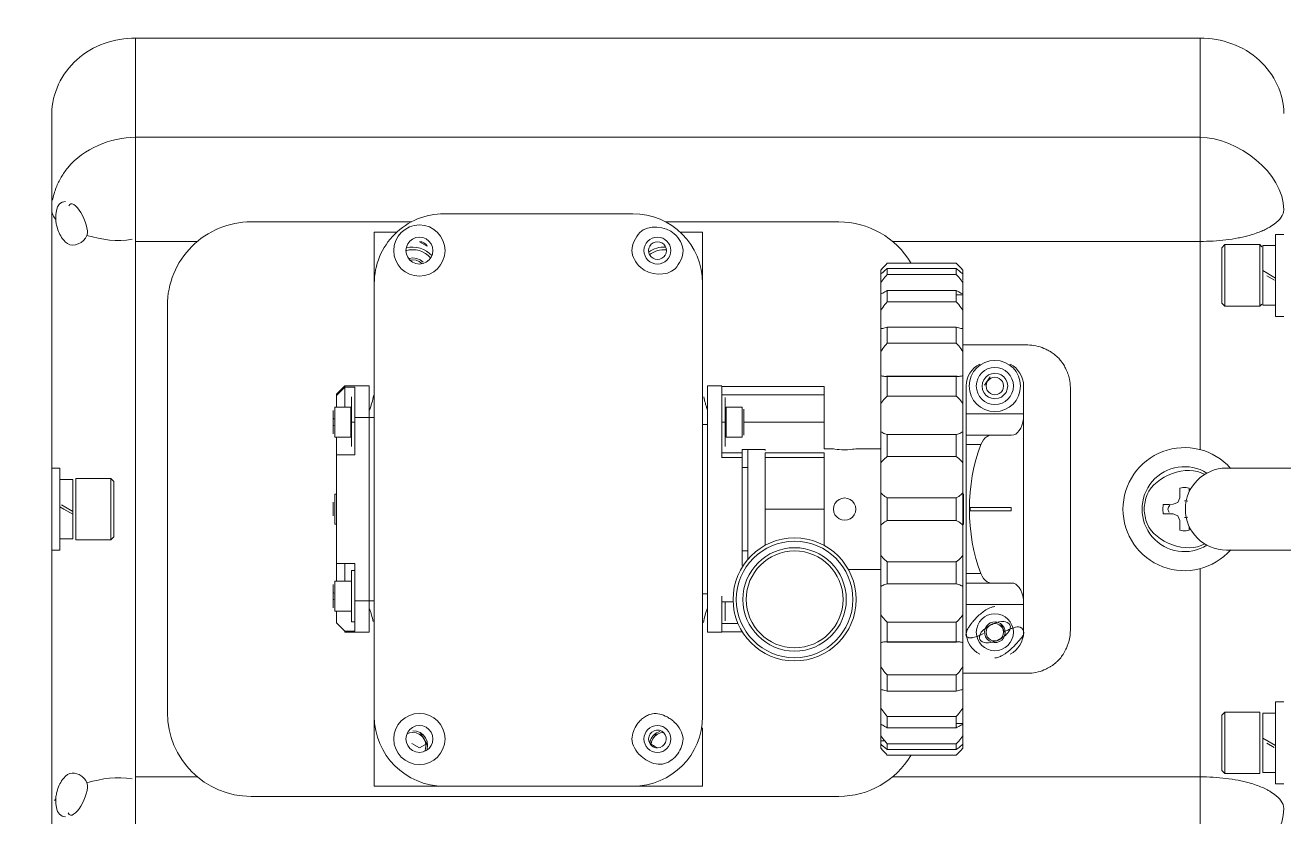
# Model space of a CAD drawing. Header units: centimetres. Extents: x 405464 to 563355, y 50011 to 66875.
# Drawn here: x 512068.61 to 512088.08, y 53197.61 to 53209.86 of the extents above; entities that cross this region are included whole.
import ezdxf

# ---------------------------------------------------------------- set-up
doc = ezdxf.new("R2010")
doc.units = ezdxf.units.CM
doc.linetypes.add('DASHED2', pattern=[9.525, 6.35, -3.175])
doc.layers.get('0').update_dxf_attribs({"lineweight": 9})
doc.layers.add('0-KRCN-MİMARİ-220526', color=8, linetype='Continuous', lineweight=9)
doc.layers.add('03__ASM_ALL_CURVES', color=7, linetype='Continuous')
doc.layers.add('DV_alçıpanel_duvar_yeni', color=1, linetype='Continuous', lineweight=20, true_color=0xff0000)

# ---------------------------------------------------------------- blocks, each defined once
blk = doc.blocks.new('A$C64829d13')
at = {"color": 8, "linetype": 'Continuous'}
for p, q in [((152.9426, 88.5198), (152.9426, 89.3474)), ((155.0837, 89.3474), (155.0837, 87.4526)), ((155.2521, 87.6041), (155.2521, 89.1959)), ((155.2466, 88.9859), (155.2441, 88.9828)), ((152.8007, 88.9685), (152.7933, 88.9734)), ((153.669, 88.9778), (154.8511, 88.9778)), ((153.9431, 88.9572), (154.6035, 88.9572)), ((153.9431, 88.9572), (153.9431, 88.84)), ((154.6035, 87.8428), (154.6035, 88.9572)), ((152.7742, 88.9526), (152.7907, 88.9526)), ((152.7907, 88.9526), (152.7907, 88.7875)), ((152.8164, 88.93), (152.7907, 88.93)), ((152.8164, 88.8101), (152.8164, 88.93)), ((152.8928, 88.932), (152.8226, 88.932)), ((152.8226, 88.932), (152.8226, 88.8081)), ((152.899, 88.9258), (152.8928, 88.932)), ((152.8928, 88.932), (152.8928, 88.8081)), ((152.9426, 88.9385), (153.5609, 88.9385)), ((154.9592, 88.9385), (155.0837, 88.9385)), ((152.899, 88.9258), (152.899, 88.8143)), ((152.8085, 88.8707), (152.7936, 88.8793)), ((153.4197, 88.881), (153.4237, 88.8852)), ((153.4197, 88.8328), (153.4197, 88.881)), ((153.4237, 88.8852), (153.4304, 88.8923)), ((153.4292, 88.8807), (153.4274, 88.8792)), ((153.4329, 88.8838), (153.4292, 88.8807)), ((153.4304, 88.8923), (153.4329, 88.8948)), ((153.5716, 88.8948), (153.4329, 88.8948)), ((153.4329, 88.8838), (153.5716, 88.8838)), ((153.4329, 88.872), (153.4329, 88.8838)), ((153.5716, 88.8948), (153.574, 88.8923)), ((153.5716, 88.8838), (153.5764, 88.8798)), ((153.5716, 88.872), (153.5716, 88.8838)), ((153.5764, 88.8798), (153.5786, 88.8779)), ((153.5808, 88.8852), (153.5848, 88.881)), ((153.5848, 88.8813), (153.5848, 88.873)), ((154.0284, 88.8792), (154.0339, 88.8802)), ((154.4961, 88.8751), (154.497, 88.8827)), ((154.5127, 88.8802), (154.4972, 88.8712)), ((154.4996, 88.8755), (154.5007, 88.8826)), ((154.5007, 88.8826), (154.5025, 88.8871)), ((154.5281, 88.8712), (154.5127, 88.8802)), ((152.7907, 88.8753), (152.8164, 88.8604)), ((153.4217, 88.8745), (153.4197, 88.873)), ((153.4197, 88.8562), (153.4216, 88.8587)), ((153.4216, 88.8587), (153.4258, 88.8639)), ((153.4236, 88.876), (153.4217, 88.8745)), ((153.4251, 88.8773), (153.4236, 88.876)), ((153.4274, 88.8792), (153.4251, 88.8773)), ((153.4258, 88.8639), (153.4281, 88.8665)), ((153.4281, 88.8665), (153.4329, 88.872)), ((153.5716, 88.872), (153.4329, 88.872)), ((153.574, 88.8692), (153.5716, 88.872)), ((153.5768, 88.8661), (153.574, 88.8692)), ((153.5848, 88.8661), (153.5768, 88.8661)), ((153.5786, 88.8779), (153.5828, 88.8745)), ((153.5828, 88.8745), (153.5848, 88.873)), ((153.5848, 88.8562), (153.5828, 88.8587)), ((153.5848, 88.873), (153.5848, 88.8562)), ((153.5848, 88.8562), (153.5848, 88.4325)), ((154.0392, 88.8569), (154.0338, 88.8528)), ((154.0484, 88.8722), (154.0358, 88.8499)), ((154.0421, 88.8549), (154.036, 88.85)), ((154.0433, 88.8623), (154.0392, 88.8569)), ((154.0459, 88.8684), (154.0433, 88.8623)), ((154.0465, 88.8728), (154.0459, 88.8684)), ((154.0468, 88.8727), (154.0493, 88.8712)), ((154.4961, 88.8751), (154.5113, 88.8495)), ((154.5007, 88.8684), (154.4996, 88.8755)), ((154.5051, 88.8542), (154.5002, 88.8603)), ((154.5032, 88.8622), (154.5007, 88.8684)), ((154.5075, 88.8568), (154.5032, 88.8622)), ((154.5113, 88.8495), (154.5051, 88.8542)), ((154.5387, 88.8694), (154.5397, 88.8623)), ((154.5397, 88.8623), (154.5387, 88.8552)), ((153.4197, 88.8003), (153.4197, 88.8328)), ((153.4329, 88.8309), (153.4197, 88.8309)), ((153.4281, 88.837), (153.4308, 88.8386)), ((153.4308, 88.8386), (153.4329, 88.84)), ((153.4329, 88.84), (153.5716, 88.84)), ((153.4329, 88.84), (153.4329, 88.817)), ((153.574, 88.8384), (153.5716, 88.84)), ((153.5716, 88.84), (153.5716, 88.817)), ((153.5848, 88.8328), (153.5828, 88.8336)), ((154.0275, 88.8502), (154.0208, 88.8492)), ((154.0338, 88.8528), (154.0275, 88.8502)), ((154.036, 88.85), (154.0291, 88.847)), ((154.5184, 88.8467), (154.5113, 88.8495)), ((154.526, 88.8457), (154.5184, 88.8467)), ((154.526, 88.8492), (154.5192, 88.8501)), ((154.5327, 88.8502), (154.526, 88.8492)), ((154.5375, 88.8522), (154.5327, 88.8502)), ((152.8164, 88.8101), (152.7907, 88.8101)), ((152.8928, 88.8081), (152.8226, 88.8081)), ((152.899, 88.8143), (152.8928, 88.8081)), ((153.4329, 88.817), (153.4304, 88.8142)), ((153.5716, 88.817), (153.4329, 88.817)), ((153.5716, 88.817), (153.574, 88.8142)), ((153.9431, 87.8428), (153.9431, 88.8169)), ((155.0195, 87.9906), (155.0195, 88.8094)), ((152.7742, 88.7875), (152.7907, 88.7875)), ((153.4216, 88.8031), (153.4197, 88.8003)), ((153.4197, 88.6686), (153.4197, 88.8003)), ((153.4329, 88.7661), (153.5716, 88.7661)), ((153.4329, 88.7336), (153.4329, 88.7661)), ((153.5716, 88.7661), (153.5716, 88.7336)), ((153.2893, 88.7302), (153.4197, 88.7302)), ((153.4305, 88.731), (153.4329, 88.7336)), ((153.5716, 88.7336), (153.4329, 88.7336)), ((153.3405, 88.6944), (153.3347, 88.6909)), ((153.3465, 88.6629), (153.3507, 88.6646)), ((153.3598, 88.6646), (153.364, 88.6629)), ((153.3722, 88.6524), (153.3729, 88.6476)), ((153.3961, 88.6575), (153.3913, 88.656)), ((153.4003, 88.6584), (153.3961, 88.6575)), ((153.4056, 88.6589), (153.403, 88.6588)), ((153.4197, 88.6686), (153.4197, 88.6124)), ((153.4274, 88.6671), (153.4291, 88.6671)), ((153.5754, 88.6671), (153.4291, 88.6671)), ((153.4329, 88.6673), (153.5716, 88.6673)), ((153.4329, 88.6673), (153.4329, 88.6275)), ((153.5716, 88.6673), (153.5716, 88.6275)), ((153.2034, 88.6443), (153.2034, 88.1557)), ((153.2975, 88.1523), (153.2975, 88.6476)), ((153.3076, 88.6365), (153.3107, 88.6369)), ((153.3107, 88.6369), (153.314, 88.6377)), ((153.314, 88.6377), (153.3193, 88.6393)), ((153.3345, 88.6491), (153.3437, 88.6304)), ((153.3366, 88.6385), (153.3348, 88.6439)), ((153.3398, 88.6338), (153.3366, 88.6385)), ((153.3384, 88.6429), (153.3377, 88.6476)), ((153.3438, 88.6303), (153.3398, 88.6338)), ((153.3487, 88.6279), (153.3438, 88.6303)), ((153.3508, 88.6307), (153.3466, 88.6324)), ((153.3641, 88.6324), (153.3599, 88.6307)), ((153.4131, 88.5486), (153.4131, 88.6476)), ((153.5716, 88.6275), (153.4329, 88.6275)), ((153.9041, 88.6465), (153.8633, 88.6465)), ((153.8717, 88.63), (153.9041, 88.63)), ((153.9041, 88.6476), (153.9332, 88.6476)), ((153.9041, 88.5864), (153.9041, 88.6465)), ((153.9332, 88.1523), (153.9332, 88.6476)), ((154.6134, 88.6476), (154.6629, 88.6476)), ((154.6134, 88.6476), (154.6134, 88.1523)), ((154.6424, 88.6452), (154.6629, 88.6452)), ((154.6424, 88.5091), (154.6424, 88.6452)), ((154.649, 88.6267), (154.6424, 88.6267)), ((154.649, 88.6267), (154.649, 88.5236)), ((154.6629, 88.6456), (154.6629, 88.6476)), ((154.6794, 88.6285), (154.6629, 88.6452)), ((154.6794, 88.6285), (154.6794, 88.6054)), ((153.4216, 88.6151), (153.4197, 88.6124)), ((153.4197, 88.1876), (153.4197, 88.6124)), ((153.8975, 88.5855), (153.8975, 88.6244)), ((154.683, 88.6054), (154.6505, 88.6054)), ((154.683, 88.5449), (154.683, 88.6054)), ((153.4131, 88.5915), (153.2975, 88.5915)), ((153.9041, 88.5864), (153.8816, 88.5864)), ((153.9041, 88.5752), (153.9041, 88.5864)), ((154.6035, 88.5846), (154.6424, 88.5846)), ((154.6847, 88.5812), (154.686, 88.5841)), ((154.686, 88.5987), (154.686, 88.5516)), ((153.4216, 88.5545), (153.4197, 88.5558)), ((153.4329, 88.5502), (153.5716, 88.5502)), ((153.4329, 88.5059), (153.4329, 88.5502)), ((153.5716, 88.5502), (153.5716, 88.5059)), ((153.9431, 88.5701), (153.9332, 88.5701)), ((154.686, 88.5662), (154.6847, 88.5691)), ((153.3216, 88.5486), (153.363, 88.5486)), ((153.363, 88.5486), (153.4131, 88.5486)), ((153.4131, 88.5298), (153.3835, 88.5298)), ((153.4131, 88.5486), (153.4131, 88.5298)), ((153.4131, 88.5298), (153.4131, 88.2702)), ((154.683, 88.5449), (154.6505, 88.5449)), ((154.6629, 88.5091), (154.6629, 88.5449)), ((154.6794, 88.5449), (154.6794, 88.5091)), ((153.4305, 88.504), (153.4329, 88.5059)), ((153.5716, 88.5059), (153.4329, 88.5059)), ((153.5848, 88.5213), (153.6501, 88.5213)), ((153.8523, 88.2798), (153.8523, 88.5013)), ((153.8638, 88.2964), (153.8638, 88.5132)), ((154.649, 88.5236), (154.6424, 88.5236)), ((154.6794, 88.5091), (154.6424, 88.5091)), ((154.6794, 88.5091), (154.6794, 88.2551)), ((152.3944, 88.4825), (152.8897, 88.4825)), ((153.8638, 88.484), (153.8523, 88.484)), ((155.2356, 88.4825), (155.2521, 88.4825)), ((155.2356, 88.3174), (155.2356, 88.4825)), ((153.6987, 88.4732), (153.6987, 88.2868)), ((153.8176, 88.4732), (153.8176, 88.2868)), ((155.1273, 88.4557), (155.1335, 88.4619)), ((155.1273, 88.3443), (155.1273, 88.4557)), ((155.1335, 88.4619), (155.2037, 88.4619)), ((155.1335, 88.3381), (155.1335, 88.4619)), ((155.2037, 88.3381), (155.2037, 88.4619)), ((155.2356, 88.4599), (155.2098, 88.4599)), ((155.2098, 88.4599), (155.2098, 88.3401)), ((152.9644, 88.4345), (152.9646, 88.4425)), ((152.9801, 88.4431), (152.9832, 88.4425)), ((152.9832, 88.4425), (152.9835, 88.4316)), ((152.9835, 88.4316), (152.9836, 88.4227)), ((153.4181, 88.4309), (153.4181, 88.3691)), ((153.5848, 88.4325), (153.5848, 88.3675)), ((154.683, 88.4302), (154.6794, 88.4302)), ((154.683, 88.4302), (154.683, 88.3698)), ((152.9836, 88.4227), (152.9875, 88.4136)), ((152.9875, 88.4136), (152.9966, 88.4097)), ((152.9966, 88.4097), (153.0066, 88.4095)), ((153.0066, 88.4095), (153.0165, 88.4093)), ((153.3223, 88.4033), (153.4048, 88.4033)), ((153.3223, 88.3967), (153.3223, 88.4033)), ((153.4048, 88.4033), (153.4048, 88.3967)), ((153.4329, 88.423), (153.5716, 88.423)), ((153.4329, 88.377), (153.4329, 88.423)), ((153.5716, 88.377), (153.5716, 88.423)), ((153.6799, 88.4), (153.679, 88.394)), ((153.8176, 88.4), (153.6987, 88.4)), ((154.686, 88.4138), (154.686, 88.3862)), ((155.2277, 88.4), (155.2098, 88.4103)), ((155.2098, 88.4046), (155.2178, 88.4)), ((155.2178, 88.4), (155.2327, 88.3914)), ((155.2356, 88.3954), (155.2277, 88.4)), ((152.9836, 88.3773), (152.9835, 88.3673)), ((152.9875, 88.3864), (152.9836, 88.3773)), ((152.9966, 88.3903), (152.9875, 88.3864)), ((153.0055, 88.3904), (152.9966, 88.3903)), ((153.0165, 88.3907), (153.0055, 88.3904)), ((153.017, 88.3938), (153.0165, 88.3907)), ((153.4048, 88.3967), (153.3223, 88.3967)), ((153.5716, 88.377), (153.4329, 88.377)), ((152.9646, 88.3575), (152.9644, 88.3655)), ((152.9677, 88.3569), (152.9646, 88.3575)), ((152.9835, 88.3673), (152.9832, 88.3575)), ((153.5848, 88.3675), (153.5848, 88.1876)), ((154.683, 88.3698), (154.6794, 88.3698)), ((155.1273, 88.3443), (155.1335, 88.3381)), ((155.1335, 88.3381), (155.2037, 88.3381)), ((155.2356, 88.3401), (155.2098, 88.3401)), ((152.3944, 88.3174), (152.8897, 88.3174)), ((153.4217, 88.3044), (153.4197, 88.3069)), ((153.4237, 88.3021), (153.4217, 88.3044)), ((153.8523, 88.316), (153.8638, 88.316)), ((155.2356, 88.3174), (155.2521, 88.3174)), ((152.9426, 87.4526), (152.9426, 88.2802)), ((153.4329, 88.2941), (153.5716, 88.2941)), ((153.4329, 88.2498), (153.4329, 88.2941)), ((153.5716, 88.2941), (153.5716, 88.2498)), ((153.5848, 88.2787), (153.635, 88.2787)), ((153.6462, 88.2802), (153.6517, 88.2806)), ((153.6517, 88.2806), (153.6575, 88.2807)), ((153.6575, 88.2807), (153.6633, 88.2806)), ((153.6726, 88.2798), (153.6769, 88.2792)), ((153.6769, 88.2792), (153.6799, 88.2787)), ((153.6799, 88.2787), (153.6987, 88.2787)), ((153.8176, 88.2964), (153.6987, 88.2964)), ((153.6987, 88.2868), (153.8176, 88.2868)), ((153.6987, 88.2787), (153.6987, 88.1535)), ((153.8176, 88.2819), (153.8176, 88.2798)), ((153.8638, 88.2798), (153.8176, 88.2798)), ((153.8638, 88.2964), (153.9041, 88.2964)), ((153.8638, 88.2964), (153.8638, 88.2868)), ((153.9041, 88.2868), (153.8638, 88.2868)), ((153.8638, 88.2798), (153.8638, 88.2868)), ((153.8975, 88.1755), (153.8975, 88.2742)), ((153.9041, 88.2965), (153.9041, 88.2868)), ((153.9041, 88.1535), (153.9041, 88.2868)), ((154.6424, 88.2909), (154.6794, 88.2909)), ((154.6424, 88.1548), (154.6424, 88.2909)), ((154.649, 88.2741), (154.649, 88.1738)), ((153.3216, 88.2514), (153.4131, 88.2514)), ((153.3835, 88.2702), (153.4131, 88.2702)), ((153.4131, 88.2702), (153.4131, 88.2514)), ((153.4131, 88.1523), (153.4131, 88.2514)), ((153.4304, 88.2492), (153.4329, 88.2498)), ((153.5716, 88.2498), (153.4329, 88.2498)), ((153.8605, 88.2511), (153.8605, 88.1986)), ((153.8635, 88.2551), (153.896, 88.2551)), ((153.8635, 88.2551), (153.8635, 88.1946)), ((153.896, 88.1946), (153.896, 88.2551)), ((154.683, 88.2551), (154.6505, 88.2551)), ((154.6505, 88.2551), (154.6505, 88.1946)), ((154.683, 88.1946), (154.683, 88.2551)), ((154.686, 88.2484), (154.686, 88.2013)), ((153.4197, 88.2442), (153.4216, 88.2455)), ((153.6987, 88.2248), (153.8605, 88.2248)), ((153.896, 88.2248), (153.9041, 88.2248)), ((153.9332, 88.2299), (153.9431, 88.2299)), ((154.6424, 88.2248), (154.6505, 88.2248)), ((154.6847, 88.2309), (154.686, 88.2338)), ((153.2975, 88.2085), (153.4131, 88.2085)), ((154.6035, 88.2154), (154.6134, 88.2154)), ((154.6424, 88.2154), (154.6134, 88.2154)), ((154.686, 88.2159), (154.6847, 88.2188)), ((153.3422, 88.1746), (153.3483, 88.1771)), ((153.3483, 88.1771), (153.3553, 88.1781)), ((153.3553, 88.1781), (153.3623, 88.1771)), ((153.3736, 88.1705), (153.3776, 88.1653)), ((153.4197, 88.1876), (153.4197, 88.131)), ((153.4304, 88.1748), (153.4329, 88.1725)), ((153.4329, 88.1725), (153.5716, 88.1725)), ((153.4329, 88.1725), (153.4329, 88.1327)), ((153.5716, 88.1327), (153.5716, 88.1725)), ((153.5848, 88.1876), (153.5848, 88.1314)), ((153.8635, 88.1946), (153.896, 88.1946)), ((154.683, 88.1946), (154.6505, 88.1946)), ((154.6629, 88.1523), (154.6629, 88.1946)), ((154.6794, 88.1715), (154.6629, 88.1548)), ((154.6794, 88.1946), (154.6794, 88.1715)), ((154.6794, 88.1715), (154.6794, 88.1689)), ((153.333, 88.1394), (153.3305, 88.1456)), ((153.3384, 88.1476), (153.3377, 88.1523)), ((153.3598, 88.1693), (153.364, 88.1676)), ((153.3761, 88.1509), (153.3645, 88.1336)), ((153.3722, 88.1571), (153.3729, 88.1523)), ((153.3776, 88.1653), (153.3802, 88.1591)), ((153.9041, 88.17), (153.6987, 88.17)), ((153.6987, 88.1535), (153.9041, 88.1535)), ((153.9041, 88.1523), (153.9332, 88.1523)), ((154.6134, 88.1523), (154.6629, 88.1523)), ((154.6629, 88.1548), (154.6424, 88.1548)), ((154.6794, 88.1689), (154.6629, 88.1523)), ((153.3508, 88.1354), (153.3466, 88.1371)), ((153.3553, 88.1266), (153.3483, 88.1276)), ((153.3623, 88.1276), (153.3553, 88.1266)), ((153.3684, 88.1301), (153.3623, 88.1276)), ((153.4211, 88.1319), (153.4197, 88.1314)), ((153.4197, 87.9997), (153.4197, 88.131)), ((153.5754, 88.1329), (153.4291, 88.1329)), ((153.5716, 88.1327), (153.4329, 88.1327)), ((153.5848, 88.1314), (153.5848, 87.919)), ((153.4197, 88.0698), (153.2893, 88.0698)), ((153.4216, 88.08), (153.4197, 88.0828)), ((153.4329, 88.0664), (153.5716, 88.0664)), ((153.4329, 88.0339), (153.4329, 88.0664)), ((153.5716, 88.0664), (153.5716, 88.0339)), ((153.4305, 88.0348), (153.4329, 88.0339)), ((153.5716, 88.0339), (153.4329, 88.0339)), ((152.7742, 88.0125), (152.7907, 88.0125)), ((152.7907, 88.0125), (152.7907, 87.8474)), ((153.4197, 87.9672), (153.4197, 87.9997)), ((152.8164, 87.9899), (152.7907, 87.9899)), ((152.8164, 87.87), (152.8164, 87.9899)), ((152.8185, 87.9878), (152.8226, 87.9919)), ((152.8928, 87.9919), (152.8226, 87.9919)), ((152.8226, 87.868), (152.8226, 87.9919)), ((152.899, 87.9857), (152.8928, 87.9919)), ((152.8928, 87.9919), (152.8928, 87.868)), ((152.899, 87.8742), (152.899, 87.9857)), ((153.4329, 87.9691), (153.4197, 87.9691)), ((153.4329, 87.983), (153.5716, 87.983)), ((153.4329, 87.983), (153.4329, 87.96)), ((153.5716, 87.983), (153.5716, 87.96)), ((153.4216, 87.9664), (153.4197, 87.9672)), ((153.4197, 87.9412), (153.4197, 87.9672)), ((153.5716, 87.96), (153.4329, 87.96)), ((153.5808, 87.9654), (153.5829, 87.9664)), ((153.5848, 87.9438), (153.5828, 87.9413)), ((153.5829, 87.9664), (153.5848, 87.9672)), ((152.7907, 87.9352), (152.8164, 87.9203)), ((152.8085, 87.9306), (152.7931, 87.9395)), ((153.4197, 87.919), (153.4197, 87.9404)), ((153.4197, 87.927), (153.4237, 87.9239)), ((153.4197, 87.919), (153.4237, 87.9148)), ((153.4197, 87.9184), (153.4197, 87.919)), ((153.4237, 87.9239), (153.4258, 87.9221)), ((153.4258, 87.9221), (153.4274, 87.9208)), ((153.4274, 87.9208), (153.4304, 87.9183)), ((153.4304, 87.9183), (153.4329, 87.9162)), ((153.4329, 87.928), (153.5716, 87.928)), ((153.4329, 87.9162), (153.4329, 87.928)), ((153.5716, 87.928), (153.5716, 87.9162)), ((153.5716, 87.9162), (153.5764, 87.9202)), ((153.5764, 87.9202), (153.5786, 87.9221)), ((153.5786, 87.9221), (153.5808, 87.9239)), ((153.5808, 87.9239), (153.5829, 87.9255)), ((153.5848, 87.919), (153.5808, 87.9147)), ((153.5829, 87.9255), (153.5848, 87.927)), ((153.4237, 87.9148), (153.4304, 87.9077)), ((153.4304, 87.9077), (153.4329, 87.9052)), ((153.5716, 87.9162), (153.4329, 87.9162)), ((153.4329, 87.9052), (153.5716, 87.9052)), ((153.574, 87.9077), (153.5716, 87.9052)), ((153.5808, 87.9147), (153.574, 87.9077)), ((154.5109, 87.8987), (154.5048, 87.9035)), ((154.5182, 87.8958), (154.5109, 87.8987)), ((154.5259, 87.8947), (154.5182, 87.8958)), ((154.526, 87.8983), (154.5192, 87.8992)), ((154.5317, 87.8991), (154.526, 87.8983)), ((152.8164, 87.87), (152.7907, 87.87)), ((152.8185, 87.8721), (152.8226, 87.868)), ((152.8928, 87.868), (152.8226, 87.868)), ((152.899, 87.8742), (152.8928, 87.868)), ((154.4856, 87.8799), (154.4866, 87.8871)), ((154.4866, 87.8728), (154.4856, 87.8799)), ((154.4891, 87.8665), (154.4866, 87.8728)), ((154.5127, 87.8621), (154.4972, 87.871)), ((152.7742, 87.8474), (152.7907, 87.8474)), ((153.5609, 87.8615), (152.9426, 87.8615)), ((153.9431, 87.8428), (153.9888, 87.8428)), ((154.5577, 87.8428), (154.6035, 87.8428)), ((155.0837, 87.8615), (154.9592, 87.8615)), ((152.8007, 87.8315), (152.7933, 87.8266)), ((154.0177, 87.8221), (153.669, 87.8221)), ((154.8511, 87.8221), (154.5288, 87.8221)), ((155.2442, 87.808), (155.2441, 87.8172)), ((154.4631, 87.8057), (154.0834, 87.8057)), ((152.9426, 87.6521), (155.0837, 87.6521)), ((155.0837, 87.4526), (152.9426, 87.4526))]:
    blk.add_line(p, q, dxfattribs=at)
for points in [[(155.2364, 89.0138), (155.2312, 89.0175), (155.2247, 89.0189)], [(155.2429, 89.0006), (155.2403, 89.008), (155.2364, 89.0138)], [(155.2441, 88.9828), (155.2442, 88.9921), (155.2429, 89.0006)], [(155.1815, 88.9503), (155.1835, 88.9461), (155.1861, 88.9424), (155.1894, 88.9391), (155.1931, 88.9364), (155.1972, 88.9341), (155.2016, 88.9325), (155.2062, 88.9314), (155.2109, 88.931)], [(153.574, 88.8923), (153.5787, 88.8875), (153.5808, 88.8852)], [(154.0181, 88.854), (154.0163, 88.859), (154.0161, 88.8642), (154.0174, 88.8692), (154.0201, 88.8736), (154.0239, 88.8771), (154.0284, 88.8792)], [(154.0339, 88.8802), (154.0369, 88.8799), (154.0397, 88.8792), (154.0424, 88.878), (154.0449, 88.8763), (154.0471, 88.8743), (154.0489, 88.8719)], [(154.0339, 88.8802), (154.0365, 88.8786), (154.039, 88.8772), (154.0417, 88.8757), (154.0443, 88.8741), (154.0468, 88.8727)], [(154.4856, 88.8623), (154.4866, 88.8694), (154.4891, 88.8756), (154.4933, 88.8812), (154.4988, 88.8855), (154.5054, 88.8883)], [(154.5054, 88.8883), (154.5125, 88.8894), (154.5197, 88.8884)], [(154.5197, 88.8884), (154.5263, 88.8857), (154.5319, 88.8813)], [(154.5319, 88.8813), (154.5362, 88.8757), (154.5387, 88.8694)], [(153.5828, 88.8587), (153.5808, 88.8613), (153.5786, 88.8639), (153.5768, 88.8661)], [(154.0302, 88.8448), (154.0253, 88.8466), (154.0211, 88.8498), (154.0181, 88.854)], [(154.0489, 88.8719), (154.0511, 88.8669), (154.0517, 88.8619), (154.0509, 88.8568), (154.0486, 88.8522), (154.0451, 88.8484), (154.0406, 88.8457)], [(154.0497, 88.87), (154.0495, 88.8683), (154.0467, 88.8611), (154.0421, 88.8549)], [(154.5056, 88.8362), (154.499, 88.8389), (154.4934, 88.8433), (154.4891, 88.8488), (154.4866, 88.8551), (154.4856, 88.8623)], [(154.5002, 88.8603), (154.4972, 88.8675), (154.4961, 88.8751)], [(154.5192, 88.8501), (154.5129, 88.8527), (154.5075, 88.8568)], [(154.5387, 88.8552), (154.5362, 88.8489), (154.532, 88.8434), (154.5265, 88.839), (154.5199, 88.8362)], [(153.4197, 88.8328), (153.4216, 88.8336), (153.4237, 88.8346), (153.4258, 88.8357), (153.4281, 88.837)], [(153.5828, 88.8336), (153.5808, 88.8346), (153.5786, 88.8358), (153.5763, 88.837), (153.574, 88.8384)], [(154.0406, 88.8457), (154.0355, 88.8445), (154.0302, 88.8448)], [(154.5199, 88.8362), (154.5128, 88.8352), (154.5056, 88.8362)], [(153.4304, 88.8142), (153.4281, 88.8114), (153.4258, 88.8086), (153.4237, 88.8058), (153.4216, 88.8031)], [(153.574, 88.8142), (153.5764, 88.8114), (153.5787, 88.8086), (153.5808, 88.8058), (153.5829, 88.8031), (153.5848, 88.8003)], [(153.4329, 88.7661), (153.4304, 88.7652), (153.4281, 88.7645), (153.4258, 88.7639), (153.4237, 88.7635), (153.4216, 88.7632), (153.4197, 88.7631)], [(153.5848, 88.7631), (153.5829, 88.7632), (153.5808, 88.7635), (153.5787, 88.7639), (153.5764, 88.7645), (153.574, 88.7652), (153.5716, 88.7661)], [(153.4197, 88.7172), (153.4217, 88.72), (153.4237, 88.7228), (153.4259, 88.7256), (153.4281, 88.7283), (153.4305, 88.731)], [(153.5716, 88.7336), (153.574, 88.731), (153.5763, 88.7283), (153.5786, 88.7256), (153.5808, 88.7228), (153.5828, 88.72), (153.5848, 88.7172)], [(153.3348, 88.6439), (153.3345, 88.6492), (153.3356, 88.6545), (153.338, 88.6593), (153.3416, 88.6633), (153.3461, 88.6663), (153.3512, 88.6681)], [(153.3377, 88.6476), (153.3384, 88.6524), (153.3401, 88.6565), (153.3429, 88.6601), (153.3465, 88.6629)], [(153.3507, 88.6646), (153.3552, 88.6652), (153.3598, 88.6646)], [(153.3512, 88.6681), (153.3566, 88.6685), (153.3619, 88.6674)], [(153.374, 88.6568), (153.3758, 88.6514), (153.3761, 88.6461), (153.375, 88.6408), (153.3726, 88.636), (153.369, 88.632), (153.3645, 88.629), (153.3594, 88.6272)], [(153.3619, 88.6674), (153.3668, 88.665), (153.3708, 88.6615), (153.374, 88.6568)], [(153.364, 88.6629), (153.3676, 88.6602), (153.3705, 88.6566), (153.3722, 88.6524)], [(153.4197, 88.6686), (153.4211, 88.6681), (153.4226, 88.6678), (153.4241, 88.6675), (153.4257, 88.6672), (153.4274, 88.6671)], [(153.4291, 88.6671), (153.4297, 88.6671), (153.4303, 88.6671), (153.431, 88.6671), (153.4316, 88.6672), (153.4322, 88.6672), (153.4329, 88.6673)], [(153.5754, 88.6671), (153.5748, 88.6671), (153.5741, 88.6671), (153.5735, 88.6671), (153.5729, 88.6672), (153.5722, 88.6672), (153.5716, 88.6673)], [(153.5848, 88.6686), (153.5834, 88.6681), (153.5819, 88.6678), (153.5804, 88.6675), (153.5788, 88.6672), (153.5771, 88.6671), (153.5754, 88.6671)], [(153.3466, 88.6324), (153.343, 88.6351), (153.3401, 88.6387), (153.3384, 88.6429)], [(153.3594, 88.6272), (153.354, 88.6268), (153.3487, 88.6279)], [(153.3599, 88.6307), (153.3554, 88.6301), (153.3508, 88.6307)], [(153.3729, 88.6476), (153.3722, 88.6429), (153.3705, 88.6388), (153.3677, 88.6352), (153.3641, 88.6324)], [(153.4329, 88.6275), (153.4304, 88.6252), (153.4281, 88.6227), (153.4258, 88.6203), (153.4237, 88.6177), (153.4216, 88.6151)], [(153.5716, 88.6275), (153.574, 88.6252), (153.5763, 88.6228), (153.5786, 88.6203), (153.5808, 88.6178), (153.5828, 88.6151), (153.5848, 88.6124)], [(153.4329, 88.5502), (153.4304, 88.5508), (153.4281, 88.5515), (153.4258, 88.5524), (153.4237, 88.5534), (153.4216, 88.5545)], [(153.5848, 88.5558), (153.5829, 88.5545), (153.5808, 88.5534), (153.5787, 88.5524), (153.5764, 88.5515), (153.574, 88.5508), (153.5716, 88.5502)], [(153.3835, 88.5298), (153.381, 88.5349), (153.3782, 88.5393), (153.3747, 88.5431), (153.371, 88.546), (153.3671, 88.5478), (153.363, 88.5486)], [(153.4197, 88.4931), (153.4217, 88.4956), (153.4237, 88.4979), (153.4259, 88.5), (153.4281, 88.5021), (153.4305, 88.504)], [(153.5716, 88.5059), (153.574, 88.504), (153.5763, 88.5021), (153.5786, 88.5), (153.5808, 88.4979), (153.5828, 88.4956), (153.5848, 88.4931)], [(152.9646, 88.4425), (152.9677, 88.4431), (152.9708, 88.4434), (152.9739, 88.4435), (152.977, 88.4434), (152.9801, 88.4431)], [(153.4329, 88.423), (153.4305, 88.4242), (153.4281, 88.4256), (153.4259, 88.4271), (153.4237, 88.4287), (153.4217, 88.4305), (153.4197, 88.4325)], [(153.5716, 88.423), (153.574, 88.4242), (153.5764, 88.4256), (153.5786, 88.4271), (153.5808, 88.4288), (153.5828, 88.4305), (153.5848, 88.4325)], [(153.0165, 88.4093), (153.017, 88.4062), (153.0174, 88.4031), (153.0175, 88.4), (153.0174, 88.3969), (153.017, 88.3938)], [(153.635, 88.4), (153.6358, 88.406), (153.638, 88.4112), (153.6416, 88.4159), (153.6463, 88.4195), (153.6517, 88.4217), (153.6575, 88.4225), (153.6633, 88.4216), (153.6687, 88.4194), (153.6733, 88.4158), (153.6769, 88.4112), (153.679, 88.406), (153.6799, 88.4)], [(153.679, 88.394), (153.6769, 88.3888), (153.6733, 88.3842), (153.6687, 88.3806), (153.6632, 88.3784), (153.6574, 88.3775), (153.6516, 88.3783), (153.6462, 88.3806), (153.6416, 88.3842), (153.638, 88.3888), (153.6358, 88.394), (153.635, 88.4)], [(153.4197, 88.3675), (153.4216, 88.3695), (153.4237, 88.3712), (153.4258, 88.3729), (153.4281, 88.3744), (153.4304, 88.3758), (153.4329, 88.377)], [(153.5848, 88.3675), (153.5828, 88.3695), (153.5808, 88.3712), (153.5786, 88.3729), (153.5764, 88.3744), (153.574, 88.3758), (153.5716, 88.377)], [(152.9832, 88.3575), (152.9801, 88.3569), (152.977, 88.3566), (152.9739, 88.3565), (152.9708, 88.3566), (152.9677, 88.3569)], [(153.4329, 88.2941), (153.4305, 88.296), (153.4281, 88.2979), (153.4259, 88.3), (153.4237, 88.3021)], [(153.5848, 88.3069), (153.5828, 88.3044), (153.5808, 88.3021), (153.5786, 88.3), (153.5763, 88.2979), (153.574, 88.296), (153.5716, 88.2941)], [(153.635, 88.2787), (153.638, 88.2792), (153.6416, 88.2797), (153.6462, 88.2802)], [(153.6633, 88.2806), (153.6687, 88.2802), (153.6726, 88.2798)], [(153.363, 88.2514), (153.3671, 88.2522), (153.371, 88.254), (153.3747, 88.2569), (153.3782, 88.2607), (153.381, 88.2651), (153.3835, 88.2702)], [(153.4216, 88.2455), (153.4237, 88.2466), (153.4258, 88.2476), (153.4281, 88.2485), (153.4304, 88.2492)], [(153.5716, 88.2498), (153.574, 88.2492), (153.5764, 88.2485), (153.5787, 88.2476), (153.5808, 88.2466), (153.5829, 88.2455), (153.5848, 88.2442)], [(153.3329, 88.1651), (153.337, 88.1704), (153.3422, 88.1746)], [(153.3623, 88.1771), (153.3683, 88.1746), (153.3736, 88.1705)], [(153.4197, 88.1876), (153.4216, 88.1849), (153.4237, 88.1823), (153.4258, 88.1797), (153.4281, 88.1773), (153.4304, 88.1748)], [(153.5716, 88.1725), (153.574, 88.1748), (153.5764, 88.1773), (153.5786, 88.1797), (153.5808, 88.1823), (153.5828, 88.1849), (153.5848, 88.1876)], [(153.3305, 88.1456), (153.3295, 88.1523), (153.3304, 88.1589), (153.3329, 88.1651)], [(153.3377, 88.1523), (153.3384, 88.1571), (153.3401, 88.1612), (153.3429, 88.1648), (153.3465, 88.1676), (153.3507, 88.1693)], [(153.3466, 88.1371), (153.343, 88.1398), (153.3401, 88.1434), (153.3384, 88.1476)], [(153.3507, 88.1693), (153.3552, 88.1699), (153.3598, 88.1693)], [(153.3729, 88.1523), (153.3722, 88.1476), (153.3705, 88.1435), (153.3677, 88.1399), (153.3641, 88.1371), (153.3599, 88.1354)], [(153.364, 88.1676), (153.3676, 88.1649), (153.3705, 88.1613), (153.3722, 88.1571)], [(153.3802, 88.1591), (153.3811, 88.1524), (153.3802, 88.1458), (153.3777, 88.1396)], [(153.3483, 88.1276), (153.3423, 88.1301), (153.3371, 88.1342), (153.333, 88.1394)], [(153.3599, 88.1354), (153.3554, 88.1348), (153.3508, 88.1354)], [(153.3777, 88.1396), (153.3736, 88.1343), (153.3684, 88.1301)], [(153.4291, 88.1329), (153.4274, 88.1329), (153.4257, 88.1328), (153.4241, 88.1325), (153.4226, 88.1322), (153.4211, 88.1319)], [(153.4329, 88.1327), (153.4322, 88.1328), (153.4316, 88.1328), (153.431, 88.1329), (153.4303, 88.1329), (153.4297, 88.1329), (153.4291, 88.1329)], [(153.5754, 88.1329), (153.5748, 88.1329), (153.5742, 88.1329), (153.5735, 88.1329), (153.5729, 88.1328), (153.5722, 88.1328), (153.5716, 88.1327)], [(153.5848, 88.1314), (153.5834, 88.1319), (153.5819, 88.1322), (153.5804, 88.1325), (153.5788, 88.1328), (153.5771, 88.1329), (153.5754, 88.1329)], [(153.4329, 88.0664), (153.4304, 88.069), (153.4281, 88.0717), (153.4258, 88.0745), (153.4237, 88.0772), (153.4216, 88.08)], [(153.5848, 88.0828), (153.5829, 88.08), (153.5808, 88.0772), (153.5787, 88.0745), (153.5764, 88.0717), (153.574, 88.069), (153.5716, 88.0664)], [(153.4197, 88.0369), (153.4217, 88.0368), (153.4237, 88.0365), (153.4259, 88.0361), (153.4281, 88.0355), (153.4305, 88.0348)], [(153.5716, 88.0339), (153.574, 88.0348), (153.5763, 88.0355), (153.5786, 88.0361), (153.5808, 88.0365), (153.5828, 88.0368), (153.5848, 88.0369)], [(153.4197, 87.9997), (153.4216, 87.9969), (153.4237, 87.9942), (153.4258, 87.9914), (153.4281, 87.9886), (153.4304, 87.9858), (153.4329, 87.983)], [(153.5848, 87.9997), (153.5828, 87.9969), (153.5808, 87.9941), (153.5786, 87.9913), (153.5763, 87.9885), (153.574, 87.9858), (153.5716, 87.983)], [(153.4329, 87.928), (153.4305, 87.9307), (153.4281, 87.9334), (153.4259, 87.9361), (153.4237, 87.9387), (153.4217, 87.9413), (153.4197, 87.9438)], [(153.4329, 87.96), (153.4304, 87.9616), (153.4281, 87.963), (153.4258, 87.9643), (153.4237, 87.9654), (153.4216, 87.9664)], [(153.5716, 87.96), (153.574, 87.9616), (153.5764, 87.963), (153.5787, 87.9643), (153.5808, 87.9654)], [(153.5828, 87.9413), (153.5808, 87.9387), (153.5786, 87.9361), (153.5763, 87.9334), (153.574, 87.9307), (153.5716, 87.928)], [(154.016, 87.8799), (154.0167, 87.8848), (154.0184, 87.8889), (154.0213, 87.8926), (154.0249, 87.8954), (154.0292, 87.8972)], [(154.0292, 87.8972), (154.0338, 87.8978), (154.0384, 87.8972)], [(154.0384, 87.8972), (154.0427, 87.8955), (154.0464, 87.8926), (154.0493, 87.889), (154.051, 87.8848), (154.0517, 87.8799)], [(154.4866, 87.8871), (154.4891, 87.8933), (154.4933, 87.8988), (154.4988, 87.9032), (154.5054, 87.906)], [(154.5054, 87.906), (154.5125, 87.907), (154.5197, 87.9061)], [(154.5192, 87.8992), (154.5129, 87.9017), (154.5075, 87.9058), (154.5071, 87.9062)], [(154.5197, 87.9061), (154.5263, 87.9033), (154.5319, 87.8989), (154.5362, 87.8934), (154.5387, 87.8871), (154.5397, 87.8799)], [(154.5341, 87.896), (154.5335, 87.8958), (154.5259, 87.8947)], [(154.0293, 87.8627), (154.025, 87.8644), (154.0213, 87.8672), (154.0185, 87.8709), (154.0167, 87.8751), (154.016, 87.8799)], [(154.0517, 87.8799), (154.051, 87.8751), (154.0493, 87.8709), (154.0465, 87.8673), (154.0428, 87.8645), (154.0385, 87.8627)], [(154.5397, 87.8799), (154.5387, 87.8728), (154.5362, 87.8666), (154.532, 87.8611), (154.5265, 87.8567), (154.5199, 87.8539)], [(155.2109, 87.869), (155.2046, 87.8683), (155.1987, 87.8665), (155.1931, 87.8636), (155.1883, 87.8598), (155.1844, 87.8551), (155.1815, 87.8497)], [(154.0385, 87.8627), (154.0339, 87.8621), (154.0293, 87.8627)], [(154.5056, 87.8538), (154.499, 87.8566), (154.4934, 87.861), (154.4891, 87.8665)], [(154.5199, 87.8539), (154.5128, 87.8529), (154.5056, 87.8538)], [(155.2521, 87.7979), (155.2519, 87.8012), (155.2512, 87.8045), (155.2501, 87.8077), (155.2486, 87.8109), (155.2466, 87.8141), (155.2441, 87.8172)], [(155.2247, 87.7811), (155.2312, 87.7825), (155.2364, 87.7862), (155.2403, 87.792), (155.2429, 87.7994), (155.2442, 87.808)]]:
    blk.add_lwpolyline(points, dxfattribs=at)
for centre, radius in [((154.5127, 88.8623), 0.0515), ((154.0339, 88.8623), 0.0271), ((153.7581, 88.5816), 0.1238), ((153.3553, 88.6476), 0.0373), ((153.7581, 88.5816), 0.1172), ((153.7581, 88.5816), 0.104), ((153.7581, 88.5816), 0.0974), ((153.3553, 88.1523), 0.0516), ((153.3553, 88.1523), 0.0373), ((154.5127, 87.8799), 0.0515), ((154.0339, 87.8799), 0.0271)]:
    blk.add_circle(centre, radius, dxfattribs=at)
for centre, radius, start, end in [((152.8652, 89.0747), 0.1243, 238.7579, 242.0784), ((153.669, 88.8094), 0.1684, 90, 149.2562), ((154.0834, 88.8169), 0.1403, 90, 180), ((154.4631, 88.8169), 0.1403, 0, 90), ((154.8511, 88.8094), 0.1684, 0, 90), ((155.1639, 88.9894), 0.0805, 342.3451, 348.7061), ((152.9025, 89.1616), 0.219, 250.644, 254.3915), ((152.9426, 89.384), 0.4455, 266.6074, 269.9975), ((154.0428, 88.8567), 0.0609, 136.5868, 144.6507), ((154.0194, 88.8446), 0.0706, 47.0116, 53.9924), ((154.0249, 88.8678), 0.0609, 316.5868, 324.6507), ((153.2849, 88.6488), 0.0796, 134.8757, 143.171), ((153.2841, 88.6495), 0.0786, 130.1447, 134.8091), ((153.2871, 88.6458), 0.0833, 122.9211, 130.1205), ((153.2894, 88.6424), 0.0874, 119.0882, 122.9505), ((153.2908, 88.6398), 0.0904, 112.2827, 119.0766), ((153.2954, 88.6423), 0.092, 157.59, 162.2548), ((153.2941, 88.6429), 0.0906, 154.4995, 157.5877), ((153.2913, 88.6442), 0.0875, 146.7042, 154.5301), ((153.2881, 88.6463), 0.0837, 143.1324, 146.674), ((153.347, 88.6476), 0.0495, 116.7024, 180), ((153.3636, 88.6476), 0.0495, 0, 63.2976), ((153.4537, 88.4889), 0.1784, 113.2795, 115.077), ((153.4376, 88.5263), 0.1377, 111.3393, 113.28), ((153.4261, 88.5558), 0.106, 109.1589, 111.3433), ((153.4069, 88.6219), 0.0371, 99.1588, 100.2398), ((153.4062, 88.6261), 0.0328, 97.1089, 99.1779), ((153.4057, 88.6304), 0.0286, 95.4839, 97.0965), ((153.3027, 88.7072), 0.1262, 315.4446, 320.3985), ((153.8192, 88.6476), 0.1238, 336.9261, 351.0212), ((154.8039, 88.6659), 0.202, 191.4006, 195.2238), ((152.9739, 88.4), 0.1238, 221.4248, 138.6229), ((152.8897, 88.4), 0.0825, 270, 90), ((152.9739, 88.4), 0.0854, 238.048, 121.952), ((152.9739, 88.3451), 0.0715, 90.0656, 95.3527), ((152.9739, 88.4549), 0.0715, 264.6473, 270.106), ((154.7273, 88.1523), 0.1238, 156.9261, 171.0212), ((153.7427, 88.1341), 0.202, 11.4006, 15.2238), ((153.2943, 88.1576), 0.0909, 181.2344, 192.2319), ((153.347, 88.1523), 0.0495, 180, 243.2976), ((153.3636, 88.1523), 0.0495, 296.7024, 0), ((153.2965, 88.158), 0.0932, 192.1844, 195.3371), ((153.296, 88.1579), 0.0927, 195.328, 202.4236), ((153.294, 88.1571), 0.0905, 202.4294, 206.5547), ((153.2911, 88.1555), 0.0872, 206.535, 213.3071), ((153.2877, 88.1534), 0.0831, 213.3223, 217.9822), ((153.2844, 88.1508), 0.079, 217.9615, 225.1653), ((153.2841, 88.1506), 0.0787, 225.2305, 230.97), ((153.2872, 88.1543), 0.0835, 230.9731, 237.0717), ((153.2895, 88.1579), 0.0877, 237.0607, 242.2029), ((153.2909, 88.1606), 0.0907, 242.2003, 247.7337), ((154.8511, 87.9906), 0.1684, 270, 0), ((154.0834, 87.946), 0.1403, 180, 270), ((154.4631, 87.946), 0.1403, 270, 0), ((153.669, 87.9906), 0.1684, 210.746, 270), ((154.5259, 87.9245), 0.0464, 219.7717, 287.4587), ((154.0207, 87.9245), 0.0464, 263.8764, 309.5533), ((154.0207, 87.9245), 0.0515, 266.3617, 306.5804), ((154.5259, 87.9245), 0.0515, 222.1453, 284.8013), ((154.5127, 87.8799), 0.0179, 210, 270), ((152.8956, 87.6585), 0.1978, 109.4, 110.5087), ((152.9025, 87.6384), 0.219, 105.6085, 109.356), ((152.9426, 87.416), 0.4455, 90.0025, 93.3926), ((152.8652, 87.7253), 0.1243, 117.9216, 121.2421)]:
    blk.add_arc(centre, radius, start, end, dxfattribs=at)
for centre, major_axis, start_param, end_param in [((153.3216, 88.5915), (0, 0.0429), 1.800792, 3.141593), ((153.273, 88.4), (0, 0.2311), -2.166877, -0.974716), ((153.3216, 88.2085), (0, 0.0429), 0, 1.340801)]:
    blk.add_ellipse(centre, major_axis=major_axis, ratio=0.57735, start_param=start_param, end_param=end_param, dxfattribs=at)
for points in [[(152.9426, 89.1479), (152.8683, 89.1479), (152.7742, 89.0763), (152.7742, 89.0021)], [(155.1815, 88.9503), (155.1736, 88.9728), (155.2095, 89.0328), (155.2191, 89.011)], [(155.1815, 88.9503), (155.152, 88.9424), (155.12, 88.9364), (155.0902, 88.9428)], [(153.0488, 88.4292), (153.0333, 88.467), (152.9682, 88.4911), (152.9333, 88.4699)], [(152.9333, 88.3301), (152.9682, 88.3089), (153.0333, 88.333), (153.0488, 88.3708)], [(154.0675, 87.9139), (154.0507, 87.9296), (154.0144, 87.933), (153.9986, 87.9163)], [(154.0002, 87.8459), (154.017, 87.8303), (154.0533, 87.8269), (154.0692, 87.8436)], [(155.1815, 87.8497), (155.152, 87.8576), (155.12, 87.8636), (155.0902, 87.8572)], [(155.1815, 87.8497), (155.1738, 87.8277), (155.2093, 87.7686), (155.218, 87.7901)], [(152.7742, 87.7979), (152.7742, 87.7237), (152.8683, 87.6521), (152.9426, 87.6521)], [(155.0837, 87.6521), (155.1335, 87.6521), (155.1886, 87.6747), (155.2199, 87.7134)]]:
    blk.add_open_spline(points, degree=3, dxfattribs=at)
for points, knots in [([(152.7933, 88.9734), (152.788, 88.9773), (152.779, 88.9852), (152.7742, 88.9969), (152.7742, 89.0021)], [0, 0, 0, 0, 0.56462, 1, 1, 1, 1]), ([(155.2429, 88.9736), (155.2432, 88.9751), (155.2437, 88.9782), (155.244, 88.9812), (155.2441, 88.9828)], [0, 0, 0, 0, 0.503037, 1, 1, 1, 1]), ([(152.8299, 88.955), (152.8258, 88.9564), (152.818, 88.9594), (152.8105, 88.963), (152.807, 88.9649)], [0, 0, 0, 0, 0.51967, 1, 1, 1, 1]), ([(155.2109, 88.931), (155.2176, 88.931), (155.2316, 88.9423), (155.238, 88.9564), (155.2407, 88.9649)], [0, 0, 0, 0, 0.425482, 1, 1, 1, 1]), ([(152.866, 88.9454), (152.8622, 88.9462), (152.8547, 88.9478), (152.8472, 88.9497), (152.8436, 88.9507)], [0, 0, 0, 0, 0.509722, 1, 1, 1, 1]), ([(152.9162, 88.9393), (152.9076, 88.9398), (152.8908, 88.9413), (152.8742, 88.9439), (152.866, 88.9454)], [0, 0, 0, 0, 0.509291, 1, 1, 1, 1]), ([(154.0609, 88.9017), (154.0515, 88.9086), (154.0286, 88.9188), (154.0061, 88.9066), (153.9986, 88.8986)], [0, 0, 0, 0, 0.51381, 1, 1, 1, 1]), ([(153.9931, 88.892), (153.99, 88.8875), (153.9849, 88.878), (153.9825, 88.8674), (153.9824, 88.8623)], [0, 0, 0, 0, 0.513843, 1, 1, 1, 1]), ([(154.0854, 88.8623), (154.0852, 88.8685), (154.0809, 88.8814), (154.0725, 88.8916), (154.0675, 88.8963)], [0, 0, 0, 0, 0.477889, 1, 1, 1, 1]), ([(153.9824, 88.8623), (153.9826, 88.8561), (153.9868, 88.8432), (153.9952, 88.8329), (154.0002, 88.8283)], [0, 0, 0, 0, 0.477889, 1, 1, 1, 1]), ([(154.0746, 88.8326), (154.0778, 88.837), (154.0828, 88.8465), (154.0852, 88.8571), (154.0854, 88.8623)], [0, 0, 0, 0, 0.513843, 1, 1, 1, 1]), ([(154.0002, 88.8283), (154.0024, 88.8263), (154.007, 88.8225), (154.012, 88.8193), (154.0146, 88.8179)], [0, 0, 0, 0, 0.501407, 1, 1, 1, 1]), ([(154.0146, 88.8179), (154.0193, 88.8154), (154.0289, 88.8116), (154.0393, 88.811), (154.0442, 88.8118)], [0, 0, 0, 0, 0.514368, 1, 1, 1, 1]), ([(154.0442, 88.8118), (154.0459, 88.8121), (154.0493, 88.8129), (154.0525, 88.8141), (154.0541, 88.8149)], [0, 0, 0, 0, 0.498491, 1, 1, 1, 1]), ([(154.0541, 88.8149), (154.0569, 88.8162), (154.0623, 88.8194), (154.067, 88.8237), (154.0692, 88.826)], [0, 0, 0, 0, 0.493841, 1, 1, 1, 1]), ([(153.2565, 88.7234), (153.2617, 88.7256), (153.2725, 88.7289), (153.2837, 88.7301), (153.2893, 88.7302)], [0, 0, 0, 0, 0.503416, 1, 1, 1, 1]), ([(153.326, 88.6842), (153.3232, 88.6818), (153.3179, 88.6768), (153.313, 88.6714), (153.3106, 88.6686)], [0, 0, 0, 0, 0.503951, 1, 1, 1, 1]), ([(153.3347, 88.6909), (153.3332, 88.6898), (153.3303, 88.6877), (153.3274, 88.6854), (153.326, 88.6842)], [0, 0, 0, 0, 0.492252, 1, 1, 1, 1]), ([(153.3553, 88.6992), (153.3529, 88.6992), (153.3477, 88.698), (153.343, 88.6958), (153.3405, 88.6944)], [0, 0, 0, 0, 0.460804, 1, 1, 1, 1]), ([(153.2034, 88.6443), (153.2035, 88.6487), (153.2043, 88.6575), (153.2064, 88.6661), (153.2078, 88.6704)], [0, 0, 0, 0, 0.496854, 1, 1, 1, 1]), ([(153.3106, 88.6686), (153.305, 88.6618), (153.2903, 88.6508), (153.3031, 88.6361), (153.3076, 88.6365)], [0, 0, 0, 0, 0.65967, 1, 1, 1, 1]), ([(153.3362, 88.6555), (153.3335, 88.6534), (153.3289, 88.6492), (153.3255, 88.6437), (153.3247, 88.641)], [0, 0, 0, 0, 0.543021, 1, 1, 1, 1]), ([(153.3545, 88.6656), (153.3512, 88.6643), (153.3448, 88.6614), (153.3389, 88.6576), (153.3362, 88.6555)], [0, 0, 0, 0, 0.505589, 1, 1, 1, 1]), ([(153.3855, 88.6624), (153.3833, 88.6665), (153.371, 88.6711), (153.3605, 88.6677), (153.3545, 88.6656)], [0, 0, 0, 0, 0.423038, 1, 1, 1, 1]), ([(153.3744, 88.6398), (153.3784, 88.6429), (153.3852, 88.6488), (153.387, 88.6589), (153.3855, 88.6624)], [0, 0, 0, 0, 0.565277, 1, 1, 1, 1]), ([(153.4118, 88.6455), (153.413, 88.6485), (153.4153, 88.6556), (153.4084, 88.6588), (153.4056, 88.6589)], [0, 0, 0, 0, 0.538877, 1, 1, 1, 1]), ([(153.3193, 88.6393), (153.3214, 88.64), (153.3259, 88.6418), (153.3302, 88.6437), (153.3325, 88.6448)], [0, 0, 0, 0, 0.461316, 1, 1, 1, 1]), ([(153.3247, 88.641), (153.3243, 88.6397), (153.3239, 88.6369), (153.3246, 88.6342), (153.3251, 88.6329)], [0, 0, 0, 0, 0.502355, 1, 1, 1, 1]), ([(153.3251, 88.6329), (153.3273, 88.6288), (153.3396, 88.6242), (153.3501, 88.6276), (153.3561, 88.6297)], [0, 0, 0, 0, 0.423038, 1, 1, 1, 1]), ([(153.3561, 88.6297), (153.3594, 88.631), (153.3658, 88.6339), (153.3717, 88.6377), (153.3744, 88.6398)], [0, 0, 0, 0, 0.505589, 1, 1, 1, 1]), ([(153.4, 88.6267), (153.4011, 88.6281), (153.4034, 88.631), (153.4055, 88.6339), (153.4064, 88.6354)], [0, 0, 0, 0, 0.513565, 1, 1, 1, 1]), ([(153.4064, 88.6354), (153.4075, 88.6371), (153.4095, 88.6404), (153.4112, 88.6438), (153.4118, 88.6455)], [0, 0, 0, 0, 0.532363, 1, 1, 1, 1]), ([(153.3553, 88.5961), (153.3587, 88.5962), (153.366, 88.5984), (153.3725, 88.6021), (153.3759, 88.6044)], [0, 0, 0, 0, 0.451244, 1, 1, 1, 1]), ([(153.3759, 88.6044), (153.3789, 88.6065), (153.3847, 88.611), (153.39, 88.616), (153.3926, 88.6186)], [0, 0, 0, 0, 0.491094, 1, 1, 1, 1]), ([(154.6134, 88.5991), (154.6125, 88.6014), (154.6109, 88.6059), (154.6096, 88.6105), (154.609, 88.6128)], [0, 0, 0, 0, 0.503372, 1, 1, 1, 1]), ([(153.0549, 88.4), (153.0549, 88.4049), (153.0537, 88.4149), (153.0507, 88.4245), (153.0488, 88.4292)], [0, 0, 0, 0, 0.493913, 1, 1, 1, 1]), ([(153.0071, 88.4), (153.007, 88.3986), (153.0064, 88.3957), (153.0046, 88.3933), (153.0036, 88.3923)], [0, 0, 0, 0, 0.495943, 1, 1, 1, 1]), ([(153.0046, 88.4066), (153.0053, 88.4057), (153.0066, 88.4036), (153.0071, 88.4012), (153.0071, 88.4)], [0, 0, 0, 0, 0.499477, 1, 1, 1, 1]), ([(153.0488, 88.3708), (153.0507, 88.3755), (153.0537, 88.3851), (153.0549, 88.3951), (153.0549, 88.4)], [0, 0, 0, 0, 0.506087, 1, 1, 1, 1]), ([(153.9332, 88.2009), (153.934, 88.1986), (153.9356, 88.1941), (153.9369, 88.1895), (153.9376, 88.1872)], [0, 0, 0, 0, 0.503372, 1, 1, 1, 1]), ([(153.2893, 88.0698), (153.2837, 88.0699), (153.2725, 88.0712), (153.2617, 88.0745), (153.2565, 88.0766)], [0, 0, 0, 0, 0.496613, 1, 1, 1, 1]), ([(153.9986, 87.9163), (153.9938, 87.9112), (153.9862, 87.8998), (153.9826, 87.8865), (153.9824, 87.8799)], [0, 0, 0, 0, 0.513051, 1, 1, 1, 1]), ([(154.0854, 87.8799), (154.0852, 87.8862), (154.0809, 87.899), (154.0725, 87.9093), (154.0675, 87.9139)], [0, 0, 0, 0, 0.477889, 1, 1, 1, 1]), ([(153.9824, 87.8799), (153.9826, 87.8737), (153.9868, 87.8608), (153.9952, 87.8506), (154.0002, 87.8459)], [0, 0, 0, 0, 0.477889, 1, 1, 1, 1]), ([(154.0692, 87.8436), (154.0739, 87.8486), (154.0815, 87.86), (154.0851, 87.8734), (154.0854, 87.8799)], [0, 0, 0, 0, 0.513051, 1, 1, 1, 1]), ([(155.2407, 87.8351), (155.238, 87.8437), (155.2316, 87.8577), (155.2176, 87.869), (155.2109, 87.869)], [0, 0, 0, 0, 0.574503, 1, 1, 1, 1]), ([(152.8263, 87.8437), (152.8229, 87.8424), (152.8163, 87.8398), (152.81, 87.8367), (152.807, 87.8351)], [0, 0, 0, 0, 0.517163, 1, 1, 1, 1]), ([(152.866, 87.8546), (152.8622, 87.8538), (152.8547, 87.8522), (152.8472, 87.8503), (152.8436, 87.8493)], [0, 0, 0, 0, 0.509722, 1, 1, 1, 1]), ([(152.9162, 87.8607), (152.9076, 87.8602), (152.8908, 87.8587), (152.8742, 87.8561), (152.866, 87.8546)], [0, 0, 0, 0, 0.509291, 1, 1, 1, 1]), ([(152.7933, 87.8266), (152.788, 87.8227), (152.779, 87.8148), (152.7742, 87.8031), (152.7742, 87.7979)], [0, 0, 0, 0, 0.56462, 1, 1, 1, 1]), ([(155.2441, 87.8172), (155.2439, 87.8203), (155.2431, 87.8263), (155.2416, 87.8322), (155.2407, 87.8351)], [0, 0, 0, 0, 0.496774, 1, 1, 1, 1]), ([(155.2432, 87.7531), (155.2449, 87.7573), (155.2477, 87.7657), (155.2497, 87.7744), (155.2505, 87.7788)], [0, 0, 0, 0, 0.504155, 1, 1, 1, 1]), ([(155.2199, 87.7134), (155.2248, 87.7194), (155.2336, 87.7321), (155.2404, 87.746), (155.2432, 87.7531)], [0, 0, 0, 0, 0.505632, 1, 1, 1, 1]), ([(152.7742, 87.6041), (152.7742, 87.565), (152.8139, 87.481), (152.8999, 87.4526), (152.9426, 87.4526)], [0, 0, 0, 0, 0.478703, 1, 1, 1, 1]), ([(155.0837, 87.4526), (155.1256, 87.4526), (155.2114, 87.4804), (155.2521, 87.5644), (155.2521, 87.6041)], [0, 0, 0, 0, 0.513091, 1, 1, 1, 1])]:
    blk.add_open_spline(points, degree=3, knots=knots, dxfattribs=at)
at = {"layer": '03__ASM_ALL_CURVES', "color": 8, "linetype": 'DASHED2', "ltscale": 10}
blk.add_circle((153.4, 131.3), 45.5, dxfattribs=at)
blk.add_arc((153.4, 45.5), 45.5, 109.45227, 22.04551, dxfattribs=at)
blk = doc.blocks.new('A$C9e52caec')
at = {"layer": 'DV_alçıpanel_duvar_yeni', "color": 8, "xscale": 7.692307692308199, "yscale": 7.692307692308199, "zscale": 7.692307692308199, "rotation": 180}
blk.add_blockref('A$C64829d13', (8905, 1620), dxfattribs=at)

msp = doc.modelspace()

# ---------------------------------------------------------------- block references
at = {"layer": '0-KRCN-MİMARİ-220526', "rotation": 359.999999999997}
msp.add_blockref('A$C9e52caec', (504358.269, 52262.368, 73.999), dxfattribs=at)

doc.saveas('drawing.dxf')
